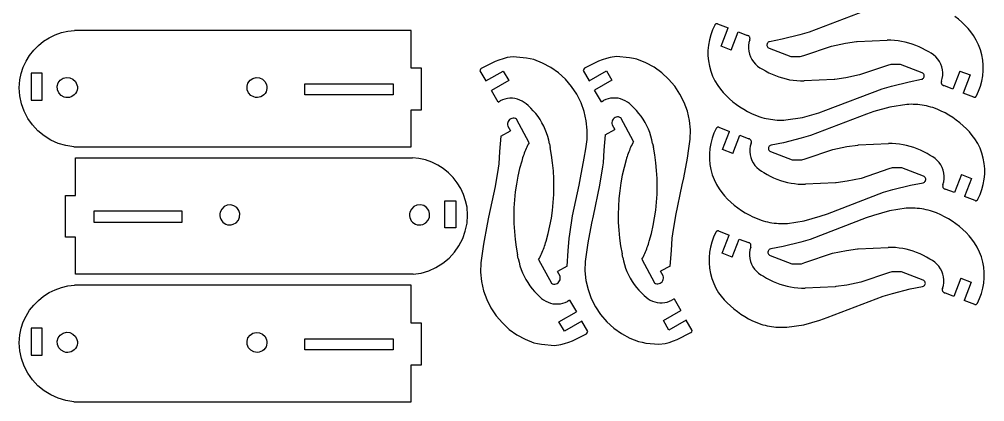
# Model space of a CAD drawing. Extents: x -3998 to 3998, y -3549 to 3549.
# Drawn here: x 1008 to 2332, y -1150 to -626 of the extents above; entities that cross this region are included whole.
import ezdxf

# ---------------------------------------------------------------- set-up
doc = ezdxf.new("R2010")
doc.units = 0
doc.header["$MEASUREMENT"] = 0
doc.layers.get('0').update_dxf_attribs({"linetype": 'CONTINUOUS'})

msp = doc.modelspace()

# ---------------------------------------------------------------- linework, layer by layer
for p, q in [((2168.3, -614), (2091.1, -643.3)), ((2296.1, -625.7), (2291.3, -622)), ((1961.9, -633.6), (1958.8, -640.1)), ((1962.1, -633.3), (1961.9, -633.6)), ((1962.3, -632.9), (1962.1, -633.3)), ((1962.5, -632.7), (1962.3, -632.9)), ((1962.8, -632.4), (1962.5, -632.7)), ((1963.1, -632.2), (1962.8, -632.4)), ((1963.4, -632), (1963.1, -632.2)), ((1963.7, -631.9), (1963.4, -632)), ((1964.1, -631.8), (1963.7, -631.9)), ((1964.4, -631.7), (1964.1, -631.8)), ((1964.8, -631.7), (1964.4, -631.7)), ((1965.1, -631.7), (1964.8, -631.7)), ((1965.5, -631.8), (1965.1, -631.7)), ((1965.5, -631.8), (1980.1, -637.4)), ((2300.7, -629.7), (2296.1, -625.7)), ((2305.1, -633.9), (2300.7, -629.7)), ((2309.3, -638.4), (2305.1, -633.9)), ((1048.6, -650.9), (1056.8, -646.9)), ((1056.8, -646.9), (1065.4, -643.9)), ((1065.4, -643.9), (1074.3, -641.8)), ((1074.3, -641.8), (1083.3, -640.8)), ((1545.4, -640.8), (1083.3, -640.8)), ((1545.4, -692.8), (1545.4, -640.8)), ((1956.3, -646.9), (1954.4, -653.9)), ((1958.8, -640.1), (1956.3, -646.9)), ((1970.5, -662.3), (1980.1, -637.4)), ((1984.5, -667.8), (1994.1, -642.8)), ((1994.1, -642.8), (2006.8, -647.7)), ((2007.4, -647.9), (2006.8, -647.7)), ((2008, -648.2), (2007.4, -647.9)), ((2008.5, -648.5), (2008, -648.2)), ((2009, -649), (2008.5, -648.5)), ((2078.3, -647), (2054.2, -653.1)), ((2091.1, -643.3), (2078.3, -647)), ((2313.2, -643), (2309.3, -638.4)), ((2316.9, -647.9), (2313.2, -643)), ((2320.6, -654.1), (2316.9, -647.9)), ((1027.4, -668), (1033.8, -661.5)), ((1033.8, -661.5), (1040.9, -655.8)), ((1040.9, -655.8), (1048.6, -650.9)), ((1953.1, -661.1), (1952.5, -668.3)), ((1954.4, -653.9), (1953.1, -661.1)), ((2008.2, -661.6), (2008.1, -665.6)), ((2008.7, -657.7), (2008.2, -661.6)), ((2009.7, -653.8), (2008.7, -657.7)), ((2009.4, -649.5), (2009, -649)), ((2009.7, -650), (2009.4, -649.5)), ((2010, -650.7), (2009.7, -650)), ((2009.7, -653.8), (2010, -653.2)), ((2010.1, -651.3), (2010, -650.7)), ((2010, -653.2), (2010.1, -652.6)), ((2010.2, -651.9), (2010.1, -651.3)), ((2010.1, -652.6), (2010.2, -651.9)), ((2033.6, -659.6), (2033.4, -660.6)), ((2033.4, -660.6), (2033.4, -661.6)), ((2033.4, -661.6), (2033.7, -662.6)), ((2033.9, -658.7), (2033.6, -659.6)), ((2034.5, -657.9), (2033.9, -658.7)), ((2035.2, -657.2), (2034.5, -657.9)), ((2036.1, -656.8), (2035.2, -657.2)), ((2037.1, -656.5), (2036.1, -656.8)), ((2054.2, -653.1), (2037.1, -656.5)), ((2122.1, -662.4), (2141.1, -658.3)), ((2141.1, -658.3), (2156.1, -656.2)), ((2156.1, -656.2), (2157.2, -656.1)), ((2157.2, -656.1), (2198.2, -654.2)), ((2203.2, -654.3), (2198.2, -654.2)), ((2208.2, -654.6), (2203.2, -654.3)), ((2213.2, -655.1), (2208.2, -654.6)), ((2218.2, -655.9), (2213.2, -655.1)), ((2223.1, -656.9), (2218.2, -655.9)), ((2227.9, -658.2), (2223.1, -656.9)), ((2232.7, -659.7), (2227.9, -658.2)), ((2237.5, -661.4), (2232.7, -659.7)), ((2242.1, -663.3), (2237.5, -661.4)), ((2323.8, -660.7), (2320.6, -654.1)), ((2326.3, -667.5), (2323.8, -660.7)), ((1017, -683), (1021.8, -675.2)), ((1021.8, -675.2), (1027.4, -668)), ((1952.5, -668.3), (1952.5, -675.6)), ((1984.5, -667.8), (1970.5, -662.3)), ((2008.1, -665.6), (2008.6, -669.6)), ((2008.6, -669.6), (2009.5, -673.5)), ((2009.5, -673.5), (2010.9, -677.2)), ((2033.7, -662.6), (2034.2, -663.5)), ((2034.2, -663.5), (2034.8, -664.2)), ((2034.8, -664.2), (2035.6, -664.8)), ((2035.6, -664.8), (2036.5, -665.2)), ((2036.5, -665.2), (2066.2, -676.7)), ((2079.2, -676.7), (2084.1, -675.3)), ((2084.1, -675.3), (2122.1, -662.4)), ((2246.6, -665.5), (2242.1, -663.3)), ((2251, -667.8), (2246.6, -665.5)), ((2255.3, -670.4), (2251, -667.8)), ((2258.9, -672.3), (2255.3, -670.4)), ((2262.1, -674.6), (2258.9, -672.3)), ((2265.1, -677.3), (2262.1, -674.6)), ((2328.2, -674.4), (2326.3, -667.5)), ((2329.5, -681.6), (2328.2, -674.4)), ((1013.2, -691.3), (1017, -683)), ((1660.5, -683.7), (1641.4, -693.3)), ((1665.5, -681.7), (1660.5, -683.7)), ((1671.4, -679.7), (1665.5, -681.7)), ((1676.8, -678.3), (1671.4, -679.7)), ((1685.4, -677.3), (1676.8, -678.3)), ((1703.4, -678.8), (1685.4, -677.3)), ((1708.5, -679.9), (1703.4, -678.8)), ((1713.5, -680.9), (1708.5, -679.9)), ((1725.5, -685.7), (1713.5, -680.9)), ((1736.8, -691.8), (1725.5, -685.7)), ((1802.1, -683.3), (1783, -692.9)), ((1807.1, -681.3), (1802.1, -683.3)), ((1813.1, -679.3), (1807.1, -681.3)), ((1818.4, -677.9), (1813.1, -679.3)), ((1827, -676.9), (1818.4, -677.9)), ((1845, -678.4), (1827, -676.9)), ((1850.1, -679.5), (1845, -678.4)), ((1855.1, -680.5), (1850.1, -679.5)), ((1867.1, -685.3), (1855.1, -680.5)), ((1878.5, -691.4), (1867.1, -685.3)), ((1952.5, -675.6), (1953.1, -682.8)), ((1953.1, -682.8), (1954.4, -689.9)), ((2010.9, -677.2), (2012.7, -680.8)), ((2012.7, -680.8), (2014.9, -684.1)), ((2014.9, -684.1), (2017.6, -687.1)), ((2017.6, -687.1), (2020.5, -689.8)), ((2066.2, -676.7), (2079.2, -676.7)), ((2203.5, -687.7), (2198.6, -689.1)), ((2216.5, -687.7), (2203.5, -687.7)), ((2246.2, -699.2), (2216.5, -687.7)), ((2267.7, -680.3), (2265.1, -677.3)), ((2270, -683.6), (2267.7, -680.3)), ((2271.8, -687.1), (2270, -683.6)), ((2273.2, -690.9), (2271.8, -687.1)), ((2330.2, -688.8), (2329.5, -681.6)), ((1008.4, -708.8), (1010.3, -699.9)), ((1010.3, -699.9), (1013.2, -691.3)), ((1038.9, -699.8), (1023.9, -699.8)), ((1023.9, -699.8), (1023.9, -736.8)), ((1038.9, -736.8), (1038.9, -699.8)), ((1559.4, -692.8), (1545.4, -692.8)), ((1559.4, -749.8), (1559.4, -692.8)), ((1640.4, -694.3), (1639.7, -696.2)), ((1639.7, -696.2), (1647.9, -710.3)), ((1641.4, -693.3), (1640.4, -694.3)), ((1647.9, -710.3), (1671.7, -696.6)), ((1671.7, -696.6), (1679.2, -709.6)), ((1747.4, -699.3), (1736.8, -691.8)), ((1756.9, -708), (1747.4, -699.3)), ((1782, -693.9), (1781.4, -695.8)), ((1781.4, -695.8), (1789.5, -709.9)), ((1783, -692.9), (1782, -693.9)), ((1789.5, -709.9), (1813.3, -696.2)), ((1813.3, -696.2), (1820.8, -709.2)), ((1889, -698.9), (1878.5, -691.4)), ((1898.5, -707.6), (1889, -698.9)), ((1954.4, -689.9), (1956.4, -696.9)), ((1956.4, -696.9), (1958.9, -703.7)), ((2020.5, -689.8), (2023.8, -692.1)), ((2023.8, -692.1), (2027.3, -694)), ((2027.3, -694), (2031.6, -696.5)), ((2031.6, -696.5), (2036.1, -698.9)), ((2036.1, -698.9), (2040.6, -701.1)), ((2040.6, -701.1), (2045.2, -703)), ((2198.6, -689.1), (2160.6, -702)), ((2247.1, -699.6), (2246.2, -699.2)), ((2247.9, -700.2), (2247.1, -699.6)), ((2248.5, -700.9), (2247.9, -700.2)), ((2249, -701.8), (2248.5, -700.9)), ((2249.2, -702.8), (2249, -701.8)), ((2274.1, -694.8), (2273.2, -690.9)), ((2274.5, -698.7), (2274.1, -694.8)), ((2274.5, -702.7), (2274.5, -698.7)), ((2298.2, -696.6), (2288.6, -721.5)), ((2298.2, -696.6), (2312.2, -702)), ((2329.6, -703.3), (2330.2, -696.1)), ((2330.2, -696.1), (2330.2, -688.8)), ((1007.7, -719.8), (1008.4, -708.8)), ((1059.7, -717.6), (1061, -713)), ((1061, -713), (1063.8, -709.2)), ((1063.8, -709.2), (1067.8, -706.6)), ((1067.8, -706.6), (1072.4, -705.4)), ((1072.4, -705.4), (1077.1, -705.8)), ((1077.1, -705.8), (1081.3, -707.9)), ((1081.3, -707.9), (1084.7, -711.2)), ((1084.7, -711.2), (1086.7, -715.5)), ((1320.1, -717.6), (1321.4, -713.1)), ((1321.4, -713.1), (1324.2, -709.3)), ((1324.2, -709.3), (1328.1, -706.7)), ((1328.1, -706.7), (1332.6, -705.5)), ((1332.6, -705.5), (1337.3, -706)), ((1337.3, -706), (1341.5, -708)), ((1341.5, -708), (1344.9, -711.3)), ((1344.9, -711.3), (1346.9, -715.5)), ((1399.4, -714.3), (1520.4, -714.3)), ((1399.4, -729.3), (1399.4, -714.3)), ((1520.4, -714.3), (1520.4, -729.3)), ((1679.2, -709.6), (1655.4, -723.3)), ((1765.3, -717.8), (1756.9, -708)), ((1820.8, -709.2), (1797, -722.9)), ((1906.9, -717.4), (1898.5, -707.6)), ((1958.9, -703.7), (1962, -710.3)), ((1962, -710.3), (1965.8, -716.5)), ((2045.2, -703), (2049.9, -704.7)), ((2049.9, -704.7), (2054.7, -706.2)), ((2054.7, -706.2), (2059.6, -707.5)), ((2059.6, -707.5), (2064.5, -708.5)), ((2064.5, -708.5), (2069.5, -709.3)), ((2069.5, -709.3), (2074.4, -709.8)), ((2074.4, -709.8), (2079.5, -710.1)), ((2079.5, -710.1), (2084.5, -710.2)), ((2125.5, -708.3), (2084.5, -710.2)), ((2126.6, -708.2), (2125.5, -708.3)), ((2141.6, -706.1), (2126.6, -708.2)), ((2160.6, -702), (2141.6, -706.1)), ((2204.4, -717.4), (2228.4, -711.3)), ((2228.4, -711.3), (2245.6, -707.9)), ((2245.6, -707.9), (2246.6, -707.6)), ((2246.6, -707.6), (2247.4, -707.1)), ((2247.4, -707.1), (2248.2, -706.5)), ((2248.2, -706.5), (2248.7, -705.7)), ((2248.7, -705.7), (2249.1, -704.7)), ((2249.1, -704.7), (2249.3, -703.8)), ((2249.3, -703.8), (2249.2, -702.8)), ((2272.6, -711.8), (2272.5, -712.4)), ((2272.5, -712.4), (2272.6, -713.1)), ((2272.7, -711.2), (2272.6, -711.8)), ((2272.6, -713.1), (2272.7, -713.7)), ((2273, -710.6), (2272.7, -711.2)), ((2272.7, -713.7), (2272.9, -714.3)), ((2272.9, -714.3), (2273.3, -714.9)), ((2273, -710.6), (2274, -706.7)), ((2273.3, -714.9), (2273.7, -715.4)), ((2274, -706.7), (2274.5, -702.7)), ((2312.2, -702), (2302.5, -726.9)), ((2326.4, -717.4), (2328.3, -710.4)), ((2328.3, -710.4), (2329.6, -703.3)), ((1008.4, -730.8), (1007.7, -719.8)), ((1059.9, -722.3), (1059.7, -717.6)), ((1061.8, -726.6), (1059.9, -722.3)), ((1065, -730.1), (1061.8, -726.6)), ((1084.8, -727.4), (1083.1, -729.3)), ((1086, -725.2), (1084.8, -727.4)), ((1086.9, -722.9), (1086, -725.2)), ((1086.7, -715.5), (1087.3, -717.9)), ((1087.3, -720.4), (1086.9, -722.9)), ((1087.3, -717.9), (1087.3, -720.4)), ((1320.3, -722.3), (1320.1, -717.6)), ((1322.1, -726.6), (1320.3, -722.3)), ((1325.3, -730), (1322.1, -726.6)), ((1344.9, -727.3), (1343.3, -729.2)), ((1346.2, -725.2), (1344.9, -727.3)), ((1347, -722.9), (1346.2, -725.2)), ((1346.9, -715.5), (1347.4, -717.9)), ((1347.4, -720.4), (1347, -722.9)), ((1347.4, -717.9), (1347.4, -720.4)), ((1664.6, -739.3), (1655.4, -723.3)), ((1772.5, -728.6), (1765.3, -717.8)), ((1806.2, -738.9), (1797, -722.9)), ((1914.1, -728.2), (1906.9, -717.4)), ((1919.9, -739.7), (1914.1, -728.2)), ((1965.8, -716.5), (1969.5, -721.4)), ((1969.5, -721.4), (1973.4, -726)), ((1973.4, -726), (1977.6, -730.4)), ((2114.4, -750.4), (2191.6, -721.1)), ((2191.6, -721.1), (2204.4, -717.4)), ((2273.7, -715.4), (2274.2, -715.8)), ((2274.2, -715.8), (2274.7, -716.2)), ((2274.7, -716.2), (2275.3, -716.5)), ((2275.3, -716.5), (2275.9, -716.7)), ((2288.6, -721.5), (2275.9, -716.7)), ((2317.2, -732.6), (2302.5, -726.9)), ((2320.7, -730.8), (2323.8, -724.2)), ((2323.8, -724.2), (2326.4, -717.4)), ((1010.7, -741.5), (1008.4, -730.8)), ((1014.3, -751.9), (1010.7, -741.5)), ((1023.9, -736.8), (1038.9, -736.8)), ((1069.2, -732.3), (1065, -730.1)), ((1071.6, -733), (1069.2, -732.3)), ((1074.1, -733.1), (1071.6, -733)), ((1076.6, -732.8), (1074.1, -733.1)), ((1079, -732), (1076.6, -732.8)), ((1081.2, -730.9), (1079, -732)), ((1083.1, -729.3), (1081.2, -730.9)), ((1329.4, -732.2), (1325.3, -730)), ((1331.8, -732.8), (1329.4, -732.2)), ((1334.3, -733), (1331.8, -732.8)), ((1336.8, -732.7), (1334.3, -733)), ((1339.2, -731.9), (1336.8, -732.7)), ((1341.4, -730.8), (1339.2, -731.9)), ((1343.3, -729.2), (1341.4, -730.8)), ((1520.4, -729.3), (1399.4, -729.3)), ((1664.6, -739.3), (1667.5, -737.5)), ((1670.6, -736.1), (1667.5, -737.5)), ((1673.9, -735.1), (1670.6, -736.1)), ((1677.3, -734.4), (1673.9, -735.1)), ((1680.7, -734.1), (1677.3, -734.4)), ((1684.2, -734.1), (1680.7, -734.1)), ((1687.6, -734.5), (1684.2, -734.1)), ((1691, -735.3), (1687.6, -734.5)), ((1694.2, -736.4), (1691, -735.3)), ((1697.4, -737.8), (1694.2, -736.4)), ((1700.3, -739.6), (1697.4, -737.8)), ((1703.1, -741.7), (1700.3, -739.6)), ((1778.3, -740.1), (1772.5, -728.6)), ((1782.7, -752.2), (1778.3, -740.1)), ((1806.2, -738.9), (1809.1, -737.1)), ((1812.2, -735.7), (1809.1, -737.1)), ((1815.5, -734.7), (1812.2, -735.7)), ((1818.9, -734), (1815.5, -734.7)), ((1822.3, -733.7), (1818.9, -734)), ((1825.8, -733.7), (1822.3, -733.7)), ((1829.2, -734.1), (1825.8, -733.7)), ((1832.6, -734.9), (1829.2, -734.1)), ((1835.8, -736), (1832.6, -734.9)), ((1839, -737.4), (1835.8, -736)), ((1841.9, -739.2), (1839, -737.4)), ((1844.7, -741.3), (1841.9, -739.2)), ((1847.2, -743.7), (1844.7, -741.3)), ((1924.3, -751.8), (1919.9, -739.7)), ((1977.6, -730.4), (1982, -734.7)), ((1982, -734.7), (1986.6, -738.7)), ((1986.6, -738.7), (1991.4, -742.4)), ((2317.2, -732.6), (2317.5, -732.7)), ((2317.5, -732.7), (2317.9, -732.7)), ((2317.9, -732.7), (2318.2, -732.7)), ((2318.2, -732.7), (2318.6, -732.6)), ((2318.6, -732.6), (2319, -732.5)), ((2319, -732.5), (2319.3, -732.4)), ((2319.3, -732.4), (2319.6, -732.2)), ((2319.6, -732.2), (2319.9, -732)), ((2319.9, -732), (2320.2, -731.7)), ((2320.2, -731.7), (2320.4, -731.4)), ((2320.4, -731.4), (2320.6, -731.1)), ((2320.6, -731.1), (2320.7, -730.8)), ((1019.4, -761.6), (1014.3, -751.9)), ((1545.4, -800.6), (1545.4, -749.8)), ((1545.4, -749.8), (1559.4, -749.8)), ((1705.6, -744.1), (1703.1, -741.7)), ((1709.3, -747.5), (1705.6, -744.1)), ((1712.8, -751.2), (1709.3, -747.5)), ((1716.2, -755.1), (1712.8, -751.2)), ((1785.5, -764.8), (1782.7, -752.2)), ((1850.9, -747.1), (1847.2, -743.7)), ((1854.4, -750.8), (1850.9, -747.1)), ((1857.8, -754.7), (1854.4, -750.8)), ((1860.9, -758.7), (1857.8, -754.7)), ((1927.1, -764.4), (1924.3, -751.8)), ((1991.4, -742.4), (1996.4, -745.9)), ((1996.4, -745.9), (2001.5, -749.2)), ((2001.5, -749.2), (2006.8, -752.2)), ((2006.8, -752.2), (2012.3, -754.9)), ((2012.3, -754.9), (2017.9, -757.3)), ((2082.4, -760.3), (2104.6, -753.9)), ((2104.6, -753.9), (2114.4, -750.4)), ((2180, -752.4), (2170.2, -755.9)), ((2202.2, -746), (2180, -752.4)), ((2225.1, -742.6), (2202.2, -746)), ((2228.1, -742.4), (2225.1, -742.6)), ((2231.1, -742.3), (2228.1, -742.4)), ((2234.2, -742.4), (2231.1, -742.3)), ((2237.2, -742.5), (2234.2, -742.4)), ((2240.2, -742.7), (2237.2, -742.5)), ((2243.3, -743), (2240.2, -742.7)), ((2246.3, -743.4), (2243.3, -743)), ((2249.2, -743.9), (2246.3, -743.4)), ((2252.2, -744.5), (2249.2, -743.9)), ((2255.2, -745.2), (2252.2, -744.5)), ((2258.1, -746), (2255.2, -745.2)), ((2261, -746.9), (2258.1, -746)), ((2266.7, -749), (2261, -746.9)), ((2272.3, -751.5), (2266.7, -749)), ((2277.8, -754.2), (2272.3, -751.5)), ((2283.1, -757.1), (2277.8, -754.2)), ((1025.7, -770.6), (1019.4, -761.6)), ((1677.7, -767.2), (1677.4, -768.8)), ((1678.3, -765.7), (1677.7, -767.2)), ((1679.2, -764.3), (1678.3, -765.7)), ((1680.4, -763.1), (1679.2, -764.3)), ((1681.8, -762.2), (1680.4, -763.1)), ((1683.3, -761.6), (1681.8, -762.2)), ((1685, -761.3), (1683.3, -761.6)), ((1686.6, -761.4), (1685, -761.3)), ((1688.2, -761.8), (1686.6, -761.4)), ((1689.7, -762.5), (1688.2, -761.8)), ((1707.1, -795), (1689.7, -762.5)), ((1719.3, -759.1), (1716.2, -755.1)), ((1722.1, -763.3), (1719.3, -759.1)), ((1724.7, -767.7), (1722.1, -763.3)), ((1727.1, -772.2), (1724.7, -767.7)), ((1786.8, -777.7), (1785.5, -764.8)), ((1820.9, -765.5), (1820.7, -767.2)), ((1820.7, -767.2), (1820.7, -768.8)), ((1821.6, -764), (1820.9, -765.5)), ((1822.5, -762.6), (1821.6, -764)), ((1823.7, -761.4), (1822.5, -762.6)), ((1825, -760.5), (1823.7, -761.4)), ((1826.6, -759.9), (1825, -760.5)), ((1828.2, -759.7), (1826.6, -759.9)), ((1829.9, -759.7), (1828.2, -759.7)), ((1831.5, -760.2), (1829.9, -759.7)), ((1833, -760.9), (1831.5, -760.2)), ((1850.4, -793.3), (1833, -760.9)), ((1863.7, -762.9), (1860.9, -758.7)), ((1866.4, -767.3), (1863.7, -762.9)), ((1868.7, -771.8), (1866.4, -767.3)), ((1928.5, -777.3), (1927.1, -764.4)), ((2017.9, -757.3), (2023.6, -759.4)), ((2023.6, -759.4), (2026.5, -760.3)), ((2026.5, -760.3), (2029.4, -761.1)), ((2029.4, -761.1), (2032.4, -761.8)), ((2032.4, -761.8), (2035.4, -762.4)), ((2035.4, -762.4), (2038.3, -762.9)), ((2038.3, -762.9), (2041.3, -763.3)), ((2041.3, -763.3), (2044.4, -763.6)), ((2044.4, -763.6), (2047.4, -763.9)), ((2047.4, -763.9), (2050.4, -764)), ((2050.4, -764), (2053.5, -764)), ((2053.5, -764), (2056.5, -763.9)), ((2056.5, -763.9), (2059.5, -763.7)), ((2059.5, -763.7), (2082.4, -760.3)), ((2170.2, -755.9), (2093, -785.3)), ((2288.2, -760.4), (2283.1, -757.1)), ((2293.2, -763.9), (2288.2, -760.4)), ((2298, -767.7), (2293.2, -763.9)), ((2302.6, -771.7), (2298, -767.7)), ((1033.1, -778.7), (1025.7, -770.6)), ((1041.6, -785.7), (1033.1, -778.7)), ((1668.2, -785.8), (1681.4, -778.7)), ((1677.4, -768.8), (1677.4, -770.5)), ((1677.4, -770.5), (1677.8, -772.1)), ((1677.8, -772.1), (1681.4, -778.7)), ((1729.2, -776.9), (1727.1, -772.2)), ((1731.1, -781.6), (1729.2, -776.9)), ((1786.6, -790.6), (1786.8, -777.7)), ((1811.4, -784.2), (1824.7, -777.1)), ((1820.7, -768.8), (1821.1, -770.5)), ((1821.1, -770.5), (1824.7, -777.1)), ((1870.8, -776.5), (1868.7, -771.8)), ((1872.7, -781.2), (1870.8, -776.5)), ((1874.3, -786.1), (1872.7, -781.2)), ((1928.2, -790.2), (1928.5, -777.3)), ((1963.9, -775.5), (1960.7, -782.1)), ((1964, -775.2), (1963.9, -775.5)), ((1964.2, -774.9), (1964, -775.2)), ((1964.4, -774.6), (1964.2, -774.9)), ((1964.7, -774.4), (1964.4, -774.6)), ((1965, -774.1), (1964.7, -774.4)), ((1965.3, -774), (1965, -774.1)), ((1965.6, -773.8), (1965.3, -774)), ((1966, -773.7), (1965.6, -773.8)), ((1966.4, -773.6), (1966, -773.7)), ((1966.7, -773.6), (1966.4, -773.6)), ((1967.1, -773.7), (1966.7, -773.6)), ((1967.4, -773.7), (1967.1, -773.7)), ((1967.4, -773.7), (1982.1, -779.4)), ((1972.4, -804.3), (1982.1, -779.4)), ((2307, -775.9), (2302.6, -771.7)), ((2311.2, -780.3), (2307, -775.9)), ((2315.1, -785), (2311.2, -780.3)), ((1051, -791.5), (1041.6, -785.7)), ((1061, -795.9), (1051, -791.5)), ((1668.2, -785.8), (1666.4, -807)), ((1732.7, -786.5), (1731.1, -781.6)), ((1734, -791.4), (1732.7, -786.5)), ((1735, -796.4), (1734, -791.4)), ((1784.8, -803.4), (1786.6, -790.6)), ((1811.4, -784.2), (1809.7, -805.4)), ((1850.4, -793.3), (1849.3, -795.3)), ((1875.6, -791), (1874.3, -786.1)), ((1876.6, -796), (1875.6, -791)), ((1926.4, -803), (1928.2, -790.2)), ((1958.2, -788.9), (1956.3, -795.9)), ((1960.7, -782.1), (1958.2, -788.9)), ((1986.4, -809.7), (1996, -784.8)), ((1996, -784.8), (2008.7, -789.7)), ((2009.3, -789.9), (2008.7, -789.7)), ((2009.9, -790.1), (2009.3, -789.9)), ((2010.4, -790.5), (2009.9, -790.1)), ((2010.9, -790.9), (2010.4, -790.5)), ((2011.3, -791.4), (2010.9, -790.9)), ((2011.7, -792), (2011.3, -791.4)), ((2011.9, -792.6), (2011.7, -792)), ((2012, -793.2), (2011.9, -792.6)), ((2011.9, -795.2), (2012, -794.5)), ((2012.1, -793.9), (2012, -793.2)), ((2012, -794.5), (2012.1, -793.9)), ((2080.2, -788.9), (2056.2, -795)), ((2093, -785.3), (2080.2, -788.9)), ((2318.8, -789.8), (2315.1, -785)), ((2322.6, -796.1), (2318.8, -789.8)), ((1071.5, -799), (1061, -795.9)), ((1082.4, -800.6), (1071.5, -799)), ((1082.4, -800.6), (1545.4, -800.6)), ((1666.4, -807), (1665.4, -824)), ((1701.3, -807.2), (1700.5, -809.3)), ((1702.2, -805.1), (1701.3, -807.2)), ((1703.1, -803.1), (1702.2, -805.1)), ((1704, -801), (1703.1, -803.1)), ((1705, -799), (1704, -801)), ((1706, -797), (1705, -799)), ((1707.1, -795), (1706, -797)), ((1735, -796.4), (1736, -801.4)), ((1737.9, -812.1), (1736, -801.4)), ((1782.8, -816.4), (1784.8, -803.4)), ((1809.7, -805.4), (1808.7, -822.4)), ((1843.8, -807.7), (1843, -809.8)), ((1844.6, -805.6), (1843.8, -807.7)), ((1845.5, -803.5), (1844.6, -805.6)), ((1846.4, -801.4), (1845.5, -803.5)), ((1847.3, -799.4), (1846.4, -801.4)), ((1848.3, -797.3), (1847.3, -799.4)), ((1849.3, -795.3), (1848.3, -797.3)), ((1876.6, -796), (1877.6, -801)), ((1879.5, -811.6), (1877.6, -801)), ((1924.4, -816), (1926.4, -803)), ((1955, -803), (1954.4, -810.3)), ((1956.3, -795.9), (1955, -803)), ((1986.4, -809.7), (1972.4, -804.3)), ((2010.6, -799.6), (2010.1, -803.6)), ((2010.1, -803.6), (2010.1, -807.6)), ((2010.1, -807.6), (2010.5, -811.6)), ((2011.6, -795.8), (2010.6, -799.6)), ((2011.6, -795.8), (2011.9, -795.2)), ((2035.5, -801.6), (2035.3, -802.6)), ((2035.3, -802.6), (2035.4, -803.6)), ((2035.4, -803.6), (2035.6, -804.5)), ((2035.9, -800.7), (2035.5, -801.6)), ((2035.6, -804.5), (2036.1, -805.4)), ((2036.4, -799.9), (2035.9, -800.7)), ((2036.1, -805.4), (2036.7, -806.2)), ((2037.2, -799.2), (2036.4, -799.9)), ((2036.7, -806.2), (2037.5, -806.8)), ((2038, -798.7), (2037.2, -799.2)), ((2037.5, -806.8), (2038.4, -807.2)), ((2039, -798.4), (2038, -798.7)), ((2038.4, -807.2), (2068.1, -818.6)), ((2056.2, -795), (2039, -798.4)), ((2086, -817.2), (2124, -804.3)), ((2124, -804.3), (2143, -800.3)), ((2143, -800.3), (2158, -798.2)), ((2158, -798.2), (2159.1, -798.1)), ((2159.1, -798.1), (2200.1, -796.2)), ((2205.1, -796.2), (2200.1, -796.2)), ((2210.2, -796.5), (2205.1, -796.2)), ((2215.1, -797.1), (2210.2, -796.5)), ((2220.1, -797.8), (2215.1, -797.1)), ((2225, -798.9), (2220.1, -797.8)), ((2229.9, -800.1), (2225, -798.9)), ((2234.7, -801.6), (2229.9, -800.1)), ((2239.4, -803.3), (2234.7, -801.6)), ((2244, -805.3), (2239.4, -803.3)), ((2248.5, -807.4), (2244, -805.3)), ((2253, -809.8), (2248.5, -807.4)), ((2325.7, -802.6), (2322.6, -796.1)), ((2328.2, -809.4), (2325.7, -802.6)), ((1084.9, -815.6), (1547, -815.6)), ((1084.9, -867.6), (1084.9, -815.6)), ((1556, -816.6), (1547, -815.6)), ((1564.9, -818.7), (1556, -816.6)), ((1573.5, -821.7), (1564.9, -818.7)), ((1696.9, -820.1), (1694.1, -830.5)), ((1697.5, -817.9), (1696.9, -820.1)), ((1698.2, -815.7), (1697.5, -817.9)), ((1698.9, -813.6), (1698.2, -815.7)), ((1699.7, -811.5), (1698.9, -813.6)), ((1700.5, -809.3), (1699.7, -811.5)), ((1739.4, -822.8), (1737.9, -812.1)), ((1777.7, -843.4), (1782.8, -816.4)), ((1840.2, -818.4), (1837.4, -828.9)), ((1840.8, -816.2), (1840.2, -818.4)), ((1841.5, -814.1), (1840.8, -816.2)), ((1842.2, -811.9), (1841.5, -814.1)), ((1843, -809.8), (1842.2, -811.9)), ((1881, -822.4), (1879.5, -811.6)), ((1919.3, -843), (1924.4, -816)), ((1954.4, -810.3), (1954.4, -817.5)), ((1954.4, -817.5), (1955.1, -824.7)), ((2010.5, -811.6), (2011.4, -815.4)), ((2011.4, -815.4), (2012.8, -819.2)), ((2012.8, -819.2), (2014.6, -822.7)), ((2068.1, -818.6), (2081.1, -818.6)), ((2081.1, -818.6), (2086, -817.2)), ((2257.3, -812.4), (2253, -809.8)), ((2260.8, -814.2), (2257.3, -812.4)), ((2264.1, -816.5), (2260.8, -814.2)), ((2267, -819.2), (2264.1, -816.5)), ((2269.7, -822.2), (2267, -819.2)), ((2330.2, -816.4), (2328.2, -809.4)), ((2331.5, -823.5), (2330.2, -816.4)), ((1581.7, -825.7), (1573.5, -821.7)), ((1589.4, -830.6), (1581.7, -825.7)), ((1596.5, -836.3), (1589.4, -830.6)), ((1664.5, -830), (1660.5, -855)), ((1665.4, -824), (1664.5, -830)), ((1694.1, -830.5), (1691.7, -841.1)), ((1740.4, -833.6), (1739.4, -822.8)), ((1741, -844.5), (1740.4, -833.6)), ((1807.8, -828.3), (1803.8, -853.4)), ((1808.7, -822.4), (1807.8, -828.3)), ((1837.4, -828.9), (1834.9, -839.5)), ((1882, -833.2), (1881, -822.4)), ((1882.6, -844.1), (1882, -833.2)), ((1955.1, -824.7), (1956.4, -831.9)), ((1956.4, -831.9), (1958.3, -838.9)), ((2014.6, -822.7), (2016.9, -826.1)), ((2016.9, -826.1), (2019.5, -829.1)), ((2019.5, -829.1), (2022.5, -831.7)), ((2022.5, -831.7), (2025.7, -834)), ((2025.7, -834), (2029.3, -835.9)), ((2200.5, -831), (2162.5, -844)), ((2205.4, -829.7), (2200.5, -831)), ((2218.4, -829.7), (2205.4, -829.7)), ((2248.1, -841.1), (2218.4, -829.7)), ((2271.9, -825.5), (2269.7, -822.2)), ((2273.7, -829.1), (2271.9, -825.5)), ((2275.1, -832.8), (2273.7, -829.1)), ((2276, -836.7), (2275.1, -832.8)), ((2332.1, -830.8), (2331.5, -823.5)), ((2332.1, -838), (2332.1, -830.8)), ((1602.9, -842.8), (1596.5, -836.3)), ((1608.5, -850), (1602.9, -842.8)), ((1691.7, -841.1), (1689.7, -851.8)), ((1741.2, -855.3), (1741, -844.5)), ((1775.7, -853.4), (1777.7, -843.4)), ((1834.9, -839.5), (1833, -850.2)), ((1882.8, -854.9), (1882.6, -844.1)), ((1917.3, -853), (1919.3, -843)), ((1958.3, -838.9), (1960.8, -845.7)), ((1960.8, -845.7), (1964, -852.2)), ((2029.3, -835.9), (2033.6, -838.5)), ((2033.6, -838.5), (2038, -840.9)), ((2038, -840.9), (2042.5, -843)), ((2042.5, -843), (2047.1, -845)), ((2047.1, -845), (2051.9, -846.7)), ((2051.9, -846.7), (2056.7, -848.2)), ((2162.5, -844), (2143.5, -848)), ((2249, -841.5), (2248.1, -841.1)), ((2249.8, -842.1), (2249, -841.5)), ((2250.4, -842.9), (2249.8, -842.1)), ((2250.1, -848.4), (2250.7, -847.6)), ((2250.9, -843.7), (2250.4, -842.9)), ((2250.7, -847.6), (2251, -846.7)), ((2251.2, -844.7), (2250.9, -843.7)), ((2251, -846.7), (2251.2, -845.7)), ((2251.2, -845.7), (2251.2, -844.7)), ((2275.9, -848.6), (2276.4, -844.7)), ((2276.5, -840.7), (2276, -836.7)), ((2276.4, -844.7), (2276.5, -840.7)), ((2300.1, -838.6), (2290.5, -863.5)), ((2300.1, -838.6), (2314.1, -844)), ((2314.1, -844), (2304.5, -868.9)), ((2330.2, -852.4), (2331.5, -845.2)), ((2331.5, -845.2), (2332.1, -838)), ((1613.3, -857.8), (1608.5, -850)), ((1617.1, -866), (1613.3, -857.8)), ((1660.5, -855), (1651.5, -897)), ((1689.7, -851.8), (1688.1, -862.6)), ((1741, -866.2), (1741.2, -855.3)), ((1766.8, -895.4), (1775.7, -853.4)), ((1803.8, -853.4), (1794.8, -895.3)), ((1833, -850.2), (1831.4, -860.9)), ((1882.6, -865.8), (1882.8, -854.9)), ((1908.4, -895), (1917.3, -853)), ((1964, -852.2), (1967.7, -858.5)), ((1967.7, -858.5), (1971.4, -863.3)), ((2056.7, -848.2), (2061.5, -849.4)), ((2061.5, -849.4), (2066.4, -850.4)), ((2066.4, -850.4), (2071.4, -851.2)), ((2071.4, -851.2), (2076.4, -851.8)), ((2076.4, -851.8), (2081.4, -852.1)), ((2081.4, -852.1), (2086.4, -852.1)), ((2127.4, -850.2), (2086.4, -852.1)), ((2128.5, -850.1), (2127.4, -850.2)), ((2143.5, -848), (2128.5, -850.1)), ((2193.5, -863), (2206.3, -859.4)), ((2206.3, -859.4), (2230.4, -853.3)), ((2230.4, -853.3), (2247.5, -849.9)), ((2247.5, -849.9), (2248.5, -849.6)), ((2248.5, -849.6), (2249.4, -849.1)), ((2249.4, -849.1), (2250.1, -848.4)), ((2274.5, -853.7), (2274.4, -854.4)), ((2274.4, -854.4), (2274.5, -855)), ((2274.6, -853.1), (2274.5, -853.7)), ((2274.5, -855), (2274.6, -855.7)), ((2274.9, -852.5), (2274.6, -853.1)), ((2274.6, -855.7), (2274.9, -856.3)), ((2274.9, -852.5), (2275.9, -848.6)), ((2274.9, -856.3), (2275.2, -856.8)), ((2275.2, -856.8), (2275.6, -857.3)), ((2275.6, -857.3), (2276.1, -857.8)), ((2276.1, -857.8), (2276.6, -858.1)), ((2276.6, -858.1), (2277.2, -858.4)), ((2277.2, -858.4), (2277.8, -858.6)), ((2290.5, -863.5), (2277.8, -858.6)), ((2325.8, -866.2), (2328.3, -859.4)), ((2328.3, -859.4), (2330.2, -852.4)), ((1070.9, -924.6), (1070.9, -867.6)), ((1070.9, -867.6), (1084.9, -867.6)), ((1620, -874.7), (1617.1, -866)), ((1687, -873.4), (1686.3, -884.2)), ((1688.1, -862.6), (1687, -873.4)), ((1740.3, -877), (1741, -866.2)), ((1830.3, -871.7), (1829.6, -882.5)), ((1831.4, -860.9), (1830.3, -871.7)), ((1881.9, -876.6), (1882.6, -865.8)), ((1971.4, -863.3), (1975.3, -868)), ((1975.3, -868), (1979.5, -872.4)), ((1979.5, -872.4), (1983.9, -876.6)), ((2116.3, -892.4), (2193.5, -863)), ((2319.1, -874.5), (2304.5, -868.9)), ((2321.5, -874.1), (2321.8, -873.9)), ((2321.8, -873.9), (2322.1, -873.7)), ((2322.1, -873.7), (2322.3, -873.4)), ((2322.3, -873.4), (2322.5, -873.1)), ((2322.5, -873.1), (2322.7, -872.7)), ((2322.7, -872.7), (2325.8, -866.2)), ((1285.4, -886), (1283.4, -890.3)), ((1288.8, -882.7), (1285.4, -886)), ((1293, -880.7), (1288.8, -882.7)), ((1297.7, -880.3), (1293, -880.7)), ((1302.2, -881.5), (1297.7, -880.3)), ((1306.1, -884.1), (1302.2, -881.5)), ((1308.9, -887.9), (1306.1, -884.1)), ((1545.6, -886), (1543.6, -890.2)), ((1549, -882.6), (1545.6, -886)), ((1553.2, -880.6), (1549, -882.6)), ((1557.9, -880.2), (1553.2, -880.6)), ((1562.5, -881.3), (1557.9, -880.2)), ((1566.5, -884), (1562.5, -881.3)), ((1569.3, -887.8), (1566.5, -884)), ((1591.4, -874.6), (1606.4, -874.6)), ((1591.4, -911.6), (1591.4, -874.6)), ((1606.4, -874.6), (1606.4, -911.6)), ((1621.9, -883.6), (1620, -874.7)), ((1622.6, -894.6), (1621.9, -883.6)), ((1686.3, -884.2), (1686.1, -895.1)), ((1739.2, -887.8), (1740.3, -877)), ((1829.6, -882.5), (1829.4, -893.4)), ((1880.8, -887.4), (1881.9, -876.6)), ((1983.9, -876.6), (1988.5, -880.6)), ((1988.5, -880.6), (1993.3, -884.4)), ((1993.3, -884.4), (1998.3, -887.9)), ((2224.6, -885), (2201.6, -888.4)), ((2227.6, -884.8), (2224.6, -885)), ((2230.6, -884.7), (2227.6, -884.8)), ((2233.6, -884.8), (2230.6, -884.7)), ((2236.7, -884.9), (2233.6, -884.8)), ((2239.7, -885.1), (2236.7, -884.9)), ((2242.7, -885.4), (2239.7, -885.1)), ((2245.7, -885.8), (2242.7, -885.4)), ((2248.7, -886.3), (2245.7, -885.8)), ((2251.7, -886.9), (2248.7, -886.3)), ((2254.6, -887.6), (2251.7, -886.9)), ((2319.1, -874.5), (2319.5, -874.6)), ((2319.5, -874.6), (2319.8, -874.6)), ((2319.8, -874.6), (2320.2, -874.6)), ((2320.2, -874.6), (2320.5, -874.6)), ((2320.5, -874.6), (2320.9, -874.5)), ((2320.9, -874.5), (2321.2, -874.3)), ((2321.2, -874.3), (2321.5, -874.1)), ((1109.9, -889.1), (1109.9, -904.1)), ((1230.9, -889.1), (1109.9, -889.1)), ((1230.9, -904.1), (1230.9, -889.1)), ((1283.4, -890.3), (1282.9, -892.7)), ((1282.9, -892.7), (1282.9, -895.2)), ((1282.9, -895.2), (1283.3, -897.6)), ((1283.3, -897.6), (1284.1, -900)), ((1284.1, -900), (1285.4, -902.1)), ((1308.2, -901.4), (1310, -897)), ((1310.2, -892.3), (1308.9, -887.9)), ((1310, -897), (1310.2, -892.3)), ((1543.6, -890.2), (1543, -892.7)), ((1543, -892.7), (1543, -895.2)), ((1543, -895.2), (1543.4, -897.7)), ((1543.4, -897.7), (1544.3, -900)), ((1544.3, -900), (1545.5, -902.2)), ((1568.5, -901.4), (1570.4, -897.1)), ((1570.6, -892.3), (1569.3, -887.8)), ((1570.4, -897.1), (1570.6, -892.3)), ((1621.9, -905.5), (1622.6, -894.6)), ((1651.5, -897), (1649.5, -907)), ((1686.1, -895.1), (1686.3, -905.9)), ((1735.6, -909.2), (1737.6, -898.6)), ((1737.6, -898.6), (1739.2, -887.8)), ((1762.8, -920.4), (1766.8, -895.4)), ((1794.8, -895.3), (1792.8, -905.3)), ((1829.4, -893.4), (1829.5, -904.3)), ((1877.2, -908.8), (1879.2, -898.2)), ((1879.2, -898.2), (1880.8, -887.4)), ((1904.4, -920), (1908.4, -895)), ((1998.3, -887.9), (2003.4, -891.1)), ((2003.4, -891.1), (2008.8, -894.1)), ((2008.8, -894.1), (2014.2, -896.8)), ((2014.2, -896.8), (2019.8, -899.2)), ((2019.8, -899.2), (2025.5, -901.4)), ((2084.4, -902.3), (2106.5, -895.9)), ((2169.7, -898.3), (2092.5, -927.7)), ((2106.5, -895.9), (2116.3, -892.4)), ((2179.5, -894.8), (2169.7, -898.3)), ((2201.6, -888.4), (2179.5, -894.8)), ((2257.6, -888.4), (2254.6, -887.6)), ((2260.5, -889.3), (2257.6, -888.4)), ((2266.2, -891.4), (2260.5, -889.3)), ((2271.8, -893.9), (2266.2, -891.4)), ((2277.2, -896.6), (2271.8, -893.9)), ((2282.5, -899.5), (2277.2, -896.6)), ((2287.7, -902.8), (2282.5, -899.5)), ((1109.9, -904.1), (1230.9, -904.1)), ((1285.4, -902.1), (1287, -904)), ((1287, -904), (1288.9, -905.5)), ((1288.9, -905.5), (1291.1, -906.7)), ((1291.1, -906.7), (1293.5, -907.5)), ((1293.5, -907.5), (1296, -907.8)), ((1296, -907.8), (1298.5, -907.6)), ((1298.5, -907.6), (1300.9, -907)), ((1300.9, -907), (1305, -904.8)), ((1305, -904.8), (1308.2, -901.4)), ((1545.5, -902.2), (1547.2, -904.1)), ((1547.2, -904.1), (1549.1, -905.6)), ((1549.1, -905.6), (1551.3, -906.8)), ((1551.3, -906.8), (1553.7, -907.6)), ((1553.7, -907.6), (1556.2, -907.9)), ((1556.2, -907.9), (1558.7, -907.7)), ((1558.7, -907.7), (1561.2, -907.1)), ((1561.2, -907.1), (1565.3, -904.9)), ((1565.3, -904.9), (1568.5, -901.4)), ((1606.4, -911.6), (1591.4, -911.6)), ((1619.6, -916.3), (1621.9, -905.5)), ((1649.5, -907), (1644.5, -934)), ((1686.3, -905.9), (1686.9, -916.8)), ((1733.2, -919.8), (1735.6, -909.2)), ((1792.8, -905.3), (1787.8, -932.4)), ((1829.5, -904.3), (1830.2, -915.1)), ((1874.8, -919.4), (1877.2, -908.8)), ((2025.5, -901.4), (2028.4, -902.3)), ((2028.4, -902.3), (2031.4, -903.1)), ((2031.4, -903.1), (2034.3, -903.8)), ((2034.3, -903.8), (2037.3, -904.4)), ((2037.3, -904.4), (2040.3, -904.9)), ((2040.3, -904.9), (2043.3, -905.3)), ((2043.3, -905.3), (2046.3, -905.6)), ((2046.3, -905.6), (2049.3, -905.8)), ((2049.3, -905.8), (2052.4, -905.9)), ((2052.4, -905.9), (2055.4, -905.9)), ((2055.4, -905.9), (2058.4, -905.8)), ((2058.4, -905.8), (2061.4, -905.7)), ((2061.4, -905.7), (2084.4, -902.3)), ((2292.7, -906.3), (2287.7, -902.8)), ((2297.5, -910.1), (2292.7, -906.3)), ((2302.1, -914.1), (2297.5, -910.1)), ((1084.9, -924.6), (1070.9, -924.6)), ((1084.9, -975.4), (1084.9, -924.6)), ((1610.9, -936.4), (1616, -926.6)), ((1616, -926.6), (1619.6, -916.3)), ((1686.9, -916.8), (1687.9, -927.6)), ((1730.4, -930.3), (1733.2, -919.8)), ((1760.9, -943.3), (1761.9, -926.3)), ((1761.9, -926.3), (1762.8, -920.4)), ((1830.2, -915.1), (1831.2, -925.9)), ((1831.2, -925.9), (1832.7, -936.7)), ((1872, -929.9), (1874.8, -919.4)), ((1902.5, -942.9), (1903.5, -925.9)), ((1903.5, -925.9), (1904.4, -920)), ((1960.2, -924.5), (1957.7, -931.3)), ((1963.3, -917.9), (1960.2, -924.5)), ((1963.5, -917.6), (1963.3, -917.9)), ((1963.7, -917.3), (1963.5, -917.6)), ((1963.9, -917), (1963.7, -917.3)), ((1964.2, -916.8), (1963.9, -917)), ((1964.5, -916.5), (1964.2, -916.8)), ((1964.8, -916.4), (1964.5, -916.5)), ((1965.1, -916.2), (1964.8, -916.4)), ((1965.5, -916.1), (1965.1, -916.2)), ((1965.8, -916.1), (1965.5, -916.1)), ((1966.2, -916), (1965.8, -916.1)), ((1966.5, -916.1), (1966.2, -916)), ((1966.9, -916.1), (1966.5, -916.1)), ((1966.9, -916.1), (1981.5, -921.8)), ((1971.9, -946.7), (1981.5, -921.8)), ((2306.5, -918.3), (2302.1, -914.1)), ((2310.7, -922.7), (2306.5, -918.3)), ((2314.6, -927.4), (2310.7, -922.7)), ((1604.6, -945.4), (1610.9, -936.4)), ((1644.5, -934), (1642.5, -947)), ((1687.9, -927.6), (1689.4, -938.3)), ((1689.4, -938.3), (1691.3, -949)), ((1726.8, -941), (1727.6, -938.9)), ((1727.6, -938.9), (1728.4, -936.8)), ((1728.4, -936.8), (1729.1, -934.6)), ((1729.1, -934.6), (1729.7, -932.5)), ((1729.7, -932.5), (1730.4, -930.3)), ((1787.8, -932.4), (1785.8, -945.3)), ((1832.7, -936.7), (1834.6, -947.4)), ((1868.4, -940.6), (1869.2, -938.5)), ((1869.2, -938.5), (1870, -936.4)), ((1870, -936.4), (1870.7, -934.2)), ((1870.7, -934.2), (1871.4, -932.1)), ((1871.4, -932.1), (1872, -929.9)), ((1955.8, -938.3), (1954.5, -945.4)), ((1957.7, -931.3), (1955.8, -938.3)), ((1985.9, -952.1), (1995.5, -927.2)), ((1995.5, -927.2), (2008.1, -932.1)), ((2008.8, -932.3), (2008.1, -932.1)), ((2009.4, -932.5), (2008.8, -932.3)), ((2009.9, -932.9), (2009.4, -932.5)), ((2010.4, -933.3), (2009.9, -932.9)), ((2011.1, -938.2), (2010.1, -942)), ((2010.8, -933.8), (2010.4, -933.3)), ((2011.1, -934.4), (2010.8, -933.8)), ((2011.4, -935), (2011.1, -934.4)), ((2011.1, -938.2), (2011.3, -937.6)), ((2011.3, -937.6), (2011.5, -936.9)), ((2011.5, -935.6), (2011.4, -935)), ((2011.5, -936.3), (2011.5, -935.6)), ((2011.5, -936.9), (2011.5, -936.3)), ((2055.6, -937.4), (2038.5, -940.8)), ((2079.7, -931.3), (2055.6, -937.4)), ((2092.5, -927.7), (2079.7, -931.3)), ((2158.6, -940.5), (2199.6, -938.6)), ((2204.6, -938.6), (2199.6, -938.6)), ((2209.6, -938.9), (2204.6, -938.6)), ((2214.6, -939.5), (2209.6, -938.9)), ((2219.6, -940.2), (2214.6, -939.5)), ((2224.5, -941.3), (2219.6, -940.2)), ((2318.3, -932.2), (2314.6, -927.4)), ((2322, -938.5), (2318.3, -932.2)), ((2325.2, -945), (2322, -938.5)), ((1588.7, -960.5), (1597.2, -953.5)), ((1597.2, -953.5), (1604.6, -945.4)), ((1642.5, -947), (1640.7, -959.8)), ((1692.3, -954), (1691.3, -949)), ((1720.2, -955.4), (1721.2, -953.4)), ((1721.2, -953.4), (1722.3, -951.4)), ((1722.3, -951.4), (1723.3, -949.3)), ((1723.3, -949.3), (1724.2, -947.3)), ((1724.2, -947.3), (1725.1, -945.2)), ((1725.1, -945.2), (1726, -943.1)), ((1726, -943.1), (1726.8, -941)), ((1759.1, -964.6), (1760.9, -943.3)), ((1785.8, -945.3), (1784, -958.1)), ((1835.6, -952.3), (1834.6, -947.4)), ((1835.6, -952.3), (1836.6, -957.3)), ((1861.8, -955), (1862.9, -953)), ((1862.9, -953), (1863.9, -951)), ((1863.9, -951), (1864.9, -948.9)), ((1864.9, -948.9), (1865.8, -946.9)), ((1865.8, -946.9), (1866.7, -944.8)), ((1866.7, -944.8), (1867.6, -942.7)), ((1867.6, -942.7), (1868.4, -940.6)), ((1900.7, -964.2), (1902.5, -942.9)), ((1954.5, -945.4), (1953.9, -952.7)), ((1953.9, -952.7), (1953.9, -959.9)), ((1985.9, -952.1), (1971.9, -946.7)), ((2009.6, -946), (2009.5, -950)), ((2009.5, -950), (2010, -954)), ((2010.1, -942), (2009.6, -946)), ((2034.9, -944), (2034.8, -945)), ((2034.8, -945), (2034.8, -946)), ((2034.8, -946), (2035.1, -946.9)), ((2035.3, -943.1), (2034.9, -944)), ((2035.1, -946.9), (2035.6, -947.8)), ((2035.9, -942.3), (2035.3, -943.1)), ((2035.6, -947.8), (2036.2, -948.6)), ((2036.6, -941.6), (2035.9, -942.3)), ((2036.2, -948.6), (2037, -949.2)), ((2037.5, -941.1), (2036.6, -941.6)), ((2037, -949.2), (2037.9, -949.6)), ((2038.5, -940.8), (2037.5, -941.1)), ((2037.9, -949.6), (2067.6, -961)), ((2085.5, -959.6), (2123.5, -946.7)), ((2123.5, -946.7), (2142.5, -942.7)), ((2142.5, -942.7), (2157.5, -940.6)), ((2157.5, -940.6), (2158.6, -940.5)), ((2229.3, -942.5), (2224.5, -941.3)), ((2234.1, -944), (2229.3, -942.5)), ((2238.8, -945.7), (2234.1, -944)), ((2243.5, -947.7), (2238.8, -945.7)), ((2248, -949.8), (2243.5, -947.7)), ((2252.4, -952.2), (2248, -949.8)), ((2256.7, -954.8), (2252.4, -952.2)), ((2327.7, -951.8), (2325.2, -945)), ((2329.6, -958.8), (2327.7, -951.8)), ((1569.3, -970.7), (1579.3, -966.2)), ((1579.3, -966.2), (1588.7, -960.5)), ((1640.7, -959.8), (1640.4, -972.7)), ((1692.3, -954), (1693.3, -959)), ((1693.3, -959), (1694.6, -963.9)), ((1694.6, -963.9), (1696.2, -968.8)), ((1720.2, -955.4), (1737.6, -987.8)), ((1759.1, -964.6), (1745.9, -971.6)), ((1784, -958.1), (1783.7, -971)), ((1836.6, -957.3), (1837.9, -962.3)), ((1837.9, -962.3), (1839.5, -967.1)), ((1861.8, -955), (1879.2, -987.4)), ((1900.7, -964.2), (1887.5, -971.2)), ((1953.9, -959.9), (1954.5, -967.1)), ((2010, -954), (2010.9, -957.8)), ((2010.9, -957.8), (2012.3, -961.6)), ((2012.3, -961.6), (2014.1, -965.1)), ((2014.1, -965.1), (2016.3, -968.5)), ((2067.6, -961), (2080.6, -961)), ((2080.6, -961), (2085.5, -959.6)), ((2260.3, -956.7), (2256.7, -954.8)), ((2263.5, -958.9), (2260.3, -956.7)), ((2266.5, -961.6), (2263.5, -958.9)), ((2269.1, -964.6), (2266.5, -961.6)), ((2271.4, -967.9), (2269.1, -964.6)), ((2330.9, -965.9), (2329.6, -958.8)), ((2331.6, -973.2), (2330.9, -965.9)), ((1547.9, -975.4), (1084.9, -975.4)), ((1547.9, -975.4), (1558.8, -973.8)), ((1558.8, -973.8), (1569.3, -970.7)), ((1640.4, -972.7), (1641.8, -985.5)), ((1696.2, -968.8), (1698, -973.5)), ((1698, -973.5), (1700.2, -978.1)), ((1700.2, -978.1), (1702.5, -982.7)), ((1749.5, -978.3), (1745.9, -971.6)), ((1749.9, -979.9), (1749.5, -978.3)), ((1749.9, -981.5), (1749.9, -979.9)), ((1783.7, -971), (1785, -983.9)), ((1839.5, -967.1), (1841.3, -971.9)), ((1841.3, -971.9), (1843.4, -976.5)), ((1843.4, -976.5), (1845.8, -981)), ((1891.1, -977.9), (1887.5, -971.2)), ((1891.5, -979.5), (1891.1, -977.9)), ((1891.5, -981.1), (1891.5, -979.5)), ((1954.5, -967.1), (1955.8, -974.3)), ((1955.8, -974.3), (1957.8, -981.3)), ((2016.3, -968.5), (2019, -971.5)), ((2019, -971.5), (2021.9, -974.1)), ((2021.9, -974.1), (2025.2, -976.4)), ((2025.2, -976.4), (2028.7, -978.3)), ((2028.7, -978.3), (2033, -980.9)), ((2200, -973.5), (2162, -986.4)), ((2204.9, -972.1), (2200, -973.5)), ((2217.9, -972.1), (2204.9, -972.1)), ((2247.5, -983.5), (2217.9, -972.1)), ((2273.2, -971.5), (2271.4, -967.9)), ((2274.6, -975.2), (2273.2, -971.5)), ((2275.5, -979.1), (2274.6, -975.2)), ((2275.9, -983.1), (2275.5, -979.1)), ((2331.6, -980.4), (2331.6, -973.2)), ((1065.4, -993.7), (1074.3, -991.6)), ((1074.3, -991.6), (1083.3, -990.6)), ((1545.4, -990.6), (1083.3, -990.6)), ((1545.4, -1042.6), (1545.4, -990.6)), ((1641.8, -985.5), (1644.6, -998.1)), ((1702.5, -982.7), (1705.2, -987)), ((1705.2, -987), (1708, -991.2)), ((1708, -991.2), (1711.1, -995.3)), ((1737.6, -987.8), (1739.1, -988.6)), ((1739.1, -988.6), (1740.7, -989)), ((1740.7, -989), (1742.3, -989)), ((1742.3, -989), (1744, -988.8)), ((1744, -988.8), (1745.5, -988.2)), ((1745.5, -988.2), (1746.9, -987.3)), ((1746.9, -987.3), (1748.1, -986.1)), ((1748.1, -986.1), (1749, -984.7)), ((1749, -984.7), (1749.6, -983.2)), ((1749.6, -983.2), (1749.9, -981.5)), ((1785, -983.9), (1787.9, -996.5)), ((1845.8, -981), (1848.4, -985.4)), ((1848.4, -985.4), (1851.3, -989.6)), ((1851.3, -989.6), (1854.4, -993.6)), ((1879.2, -987.4), (1880.7, -988.2)), ((1880.7, -988.2), (1882.3, -988.6)), ((1882.3, -988.6), (1883.9, -988.6)), ((1883.9, -988.6), (1885.6, -988.4)), ((1885.6, -988.4), (1887.1, -987.8)), ((1887.1, -987.8), (1888.5, -986.9)), ((1888.5, -986.9), (1889.7, -985.7)), ((1889.7, -985.7), (1890.6, -984.3)), ((1890.6, -984.3), (1891.2, -982.8)), ((1891.2, -982.8), (1891.5, -981.1)), ((1957.8, -981.3), (1960.3, -988.1)), ((1960.3, -988.1), (1963.4, -994.6)), ((2033, -980.9), (2037.4, -983.3)), ((2037.4, -983.3), (2042, -985.4)), ((2042, -985.4), (2046.6, -987.4)), ((2046.6, -987.4), (2051.3, -989.1)), ((2051.3, -989.1), (2056.1, -990.6)), ((2056.1, -990.6), (2061, -991.8)), ((2061, -991.8), (2065.9, -992.8)), ((2065.9, -992.8), (2070.8, -993.6)), ((2126.9, -992.6), (2085.9, -994.5)), ((2127.9, -992.5), (2126.9, -992.6)), ((2143, -990.4), (2127.9, -992.5)), ((2162, -986.4), (2143, -990.4)), ((2229.8, -995.7), (2247, -992.3)), ((2247, -992.3), (2248, -992)), ((2248.5, -983.9), (2247.5, -983.5)), ((2248, -992), (2248.8, -991.5)), ((2249.2, -984.5), (2248.5, -983.9)), ((2248.8, -991.5), (2249.5, -990.8)), ((2249.9, -985.3), (2249.2, -984.5)), ((2249.5, -990.8), (2250.1, -990)), ((2250.4, -986.2), (2249.9, -985.3)), ((2250.1, -990), (2250.5, -989.1)), ((2250.6, -987.1), (2250.4, -986.2)), ((2250.5, -989.1), (2250.7, -988.1)), ((2250.7, -988.1), (2250.6, -987.1)), ((2274.4, -994.9), (2275.4, -991)), ((2275.4, -991), (2275.9, -987.1)), ((2275.9, -987.1), (2275.9, -983.1)), ((2299.6, -981), (2289.9, -1005.9)), ((2299.6, -981), (2313.6, -986.4)), ((2313.6, -986.4), (2303.9, -1011.3)), ((2329.7, -994.8), (2331, -987.6)), ((2331, -987.6), (2331.6, -980.4)), ((1033.8, -1011.3), (1040.9, -1005.6)), ((1040.9, -1005.6), (1048.6, -1000.7)), ((1048.6, -1000.7), (1056.8, -996.7)), ((1056.8, -996.7), (1065.4, -993.7)), ((1644.6, -998.1), (1649, -1010.3)), ((1711.1, -995.3), (1714.4, -999.2)), ((1714.4, -999.2), (1718, -1002.8)), ((1718, -1002.8), (1721.7, -1006.3)), ((1721.7, -1006.3), (1724.2, -1008.7)), ((1787.9, -996.5), (1792.3, -1008.6)), ((1854.4, -993.6), (1857.7, -997.5)), ((1857.7, -997.5), (1861.3, -1001.2)), ((1861.3, -1001.2), (1865, -1004.7)), ((1865, -1004.7), (1867.5, -1007)), ((1963.4, -994.6), (1967.1, -1000.9)), ((1967.1, -1000.9), (1970.8, -1005.7)), ((1970.8, -1005.7), (1974.8, -1010.4)), ((2070.8, -993.6), (2075.8, -994.2)), ((2075.8, -994.2), (2080.8, -994.5)), ((2080.8, -994.5), (2085.9, -994.5)), ((2115.8, -1034.8), (2193, -1005.4)), ((2193, -1005.4), (2205.8, -1001.8)), ((2205.8, -1001.8), (2229.8, -995.7)), ((2274, -996.1), (2273.9, -996.8)), ((2273.9, -996.8), (2274, -997.4)), ((2274.1, -995.5), (2274, -996.1)), ((2274, -997.4), (2274.1, -998.1)), ((2274.4, -994.9), (2274.1, -995.5)), ((2274.1, -998.1), (2274.3, -998.7)), ((2274.3, -998.7), (2274.7, -999.2)), ((2274.7, -999.2), (2275.1, -999.7)), ((2275.1, -999.7), (2275.6, -1000.2)), ((2275.6, -1000.2), (2276.1, -1000.5)), ((2276.1, -1000.5), (2276.7, -1000.8)), ((2276.7, -1000.8), (2277.3, -1001)), ((2289.9, -1005.9), (2277.3, -1001)), ((2325.2, -1008.6), (2327.8, -1001.8)), ((2327.8, -1001.8), (2329.7, -994.8)), ((1021.8, -1025), (1027.4, -1017.8)), ((1027.4, -1017.8), (1033.8, -1011.3)), ((1649, -1010.3), (1654.8, -1021.8)), ((1724.2, -1008.7), (1727, -1010.7)), ((1727, -1010.7), (1729.9, -1012.5)), ((1729.9, -1012.5), (1733.1, -1014)), ((1733.1, -1014), (1736.3, -1015.1)), ((1736.3, -1015.1), (1739.7, -1015.9)), ((1739.7, -1015.9), (1743.1, -1016.3)), ((1743.1, -1016.3), (1746.5, -1016.3)), ((1746.5, -1016.3), (1750, -1016)), ((1750, -1016), (1753.4, -1015.3)), ((1753.4, -1015.3), (1756.6, -1014.3)), ((1756.6, -1014.3), (1759.8, -1012.9)), ((1762.7, -1011.1), (1759.8, -1012.9)), ((1762.7, -1011.1), (1771.9, -1027)), ((1792.3, -1008.6), (1798.1, -1020.2)), ((1867.5, -1007), (1870.3, -1009.1)), ((1870.3, -1009.1), (1873.2, -1010.9)), ((1873.2, -1010.9), (1876.3, -1012.3)), ((1876.3, -1012.3), (1879.6, -1013.4)), ((1879.6, -1013.4), (1883, -1014.2)), ((1883, -1014.2), (1886.4, -1014.6)), ((1886.4, -1014.6), (1889.8, -1014.7)), ((1889.8, -1014.7), (1893.3, -1014.3)), ((1893.3, -1014.3), (1896.6, -1013.6)), ((1896.6, -1013.6), (1899.9, -1012.6)), ((1899.9, -1012.6), (1903.1, -1011.2)), ((1906, -1009.4), (1903.1, -1011.2)), ((1906, -1009.4), (1915.2, -1025.4)), ((1974.8, -1010.4), (1979, -1014.8)), ((1979, -1014.8), (1983.4, -1019)), ((1983.4, -1019), (1988, -1023)), ((2318.6, -1016.9), (2303.9, -1011.3)), ((2318.6, -1016.9), (2318.9, -1017)), ((2318.9, -1017), (2319.3, -1017)), ((2319.3, -1017), (2319.6, -1017)), ((2319.6, -1017), (2320, -1017)), ((2320, -1017), (2320.3, -1016.9)), ((2320.3, -1016.9), (2320.7, -1016.7)), ((2320.7, -1016.7), (2321, -1016.5)), ((2321, -1016.5), (2321.3, -1016.3)), ((2321.3, -1016.3), (2321.5, -1016.1)), ((2321.5, -1016.1), (2321.8, -1015.8)), ((2321.8, -1015.8), (2322, -1015.5)), ((2322, -1015.5), (2322.1, -1015.1)), ((2322.1, -1015.1), (2325.2, -1008.6)), ((1013.2, -1041), (1017, -1032.8)), ((1017, -1032.8), (1021.8, -1025)), ((1654.8, -1021.8), (1662, -1032.6)), ((1662, -1032.6), (1670.4, -1042.4)), ((1748.1, -1040.8), (1771.9, -1027)), ((1798.1, -1020.2), (1805.2, -1030.9)), ((1805.2, -1030.9), (1813.7, -1040.7)), ((1891.4, -1039.1), (1915.2, -1025.4)), ((1988, -1023), (1992.8, -1026.8)), ((1992.8, -1026.8), (1997.7, -1030.3)), ((1997.7, -1030.3), (2002.9, -1033.5)), ((1010.3, -1049.7), (1013.2, -1041)), ((1559.4, -1042.6), (1545.4, -1042.6)), ((1559.4, -1099.6), (1559.4, -1042.6)), ((1670.4, -1042.4), (1679.9, -1051.1)), ((1755.6, -1053.8), (1748.1, -1040.8)), ((1779.4, -1040), (1755.6, -1053.8)), ((1787.5, -1054.1), (1779.4, -1040)), ((1813.7, -1040.7), (1823.2, -1049.4)), ((1898.9, -1052.1), (1891.4, -1039.1)), ((1922.7, -1038.4), (1898.9, -1052.1)), ((1930.8, -1052.5), (1922.7, -1038.4)), ((2002.9, -1033.5), (2008.2, -1036.5)), ((2008.2, -1036.5), (2013.7, -1039.2)), ((2013.7, -1039.2), (2019.3, -1041.6)), ((2019.3, -1041.6), (2025, -1043.8)), ((2025, -1043.8), (2027.9, -1044.7)), ((2027.9, -1044.7), (2030.8, -1045.5)), ((2030.8, -1045.5), (2033.8, -1046.2)), ((2033.8, -1046.2), (2036.7, -1046.8)), ((2060.9, -1048.1), (2083.8, -1044.7)), ((2083.8, -1044.7), (2106, -1038.3)), ((2106, -1038.3), (2115.8, -1034.8)), ((1007.7, -1069.6), (1008.4, -1058.6)), ((1008.4, -1058.6), (1010.3, -1049.7)), ((1038.9, -1049.6), (1023.9, -1049.6)), ((1023.9, -1049.6), (1023.9, -1086.6)), ((1038.9, -1086.6), (1038.9, -1049.6)), ((1061, -1062.8), (1063.8, -1059)), ((1063.8, -1059), (1067.8, -1056.3)), ((1067.8, -1056.3), (1072.4, -1055.2)), ((1072.4, -1055.2), (1077.1, -1055.6)), ((1077.1, -1055.6), (1081.3, -1057.6)), ((1081.3, -1057.6), (1084.7, -1061)), ((1321.4, -1062.9), (1324.2, -1059.1)), ((1324.2, -1059.1), (1328.1, -1056.5)), ((1328.1, -1056.5), (1332.6, -1055.3)), ((1332.6, -1055.3), (1337.3, -1055.7)), ((1337.3, -1055.7), (1341.5, -1057.7)), ((1341.5, -1057.7), (1344.9, -1061)), ((1679.9, -1051.1), (1690.4, -1058.5)), ((1690.4, -1058.5), (1701.8, -1064.7)), ((1766.8, -1066.7), (1785.9, -1057.1)), ((1785.9, -1057.1), (1786.9, -1056.1)), ((1786.9, -1056.1), (1787.5, -1054.1)), ((1823.2, -1049.4), (1833.7, -1056.9)), ((1833.7, -1056.9), (1845.1, -1063)), ((1910.1, -1065.1), (1929.2, -1055.4)), ((1929.2, -1055.4), (1930.2, -1054.4)), ((1930.2, -1054.4), (1930.8, -1052.5)), ((2036.7, -1046.8), (2039.7, -1047.3)), ((2039.7, -1047.3), (2042.7, -1047.7)), ((2042.7, -1047.7), (2045.8, -1048)), ((2045.8, -1048), (2048.8, -1048.2)), ((2048.8, -1048.2), (2051.8, -1048.3)), ((2051.8, -1048.3), (2054.8, -1048.3)), ((2054.8, -1048.3), (2057.9, -1048.2)), ((2057.9, -1048.2), (2060.9, -1048.1)), ((1008.4, -1080.5), (1007.7, -1069.6)), ((1059.7, -1067.3), (1061, -1062.8)), ((1059.9, -1072.1), (1059.7, -1067.3)), ((1061.8, -1076.4), (1059.9, -1072.1)), ((1084.7, -1061), (1086.7, -1065.2)), ((1086.9, -1072.7), (1086, -1075)), ((1086.7, -1065.2), (1087.3, -1067.7)), ((1087.3, -1070.2), (1086.9, -1072.7)), ((1087.3, -1067.7), (1087.3, -1070.2)), ((1320.1, -1067.3), (1321.4, -1062.9)), ((1320.3, -1072), (1320.1, -1067.3)), ((1322.1, -1076.4), (1320.3, -1072)), ((1344.9, -1061), (1346.9, -1065.3)), ((1347, -1072.6), (1346.2, -1075)), ((1346.9, -1065.3), (1347.4, -1067.7)), ((1347.4, -1070.2), (1347, -1072.6)), ((1347.4, -1067.7), (1347.4, -1070.2)), ((1399.4, -1079.1), (1399.4, -1064.1)), ((1399.4, -1064.1), (1520.4, -1064.1)), ((1520.4, -1064.1), (1520.4, -1079.1)), ((1701.8, -1064.7), (1713.8, -1069.4)), ((1713.8, -1069.4), (1718.8, -1070.5)), ((1718.8, -1070.5), (1723.9, -1071.6)), ((1723.9, -1071.6), (1741.9, -1073.1)), ((1741.9, -1073.1), (1750.5, -1072)), ((1750.5, -1072), (1755.8, -1070.6)), ((1755.8, -1070.6), (1761.8, -1068.7)), ((1761.8, -1068.7), (1766.8, -1066.7)), ((1845.1, -1063), (1857.1, -1067.8)), ((1857.1, -1067.8), (1862.1, -1068.8)), ((1862.1, -1068.8), (1867.2, -1070)), ((1867.2, -1070), (1885.2, -1071.4)), ((1885.2, -1071.4), (1893.8, -1070.4)), ((1893.8, -1070.4), (1899.1, -1069)), ((1899.1, -1069), (1905.1, -1067.1)), ((1905.1, -1067.1), (1910.1, -1065.1)), ((1010.7, -1091.3), (1008.4, -1080.5)), ((1065, -1079.9), (1061.8, -1076.4)), ((1069.2, -1082.1), (1065, -1079.9)), ((1071.6, -1082.7), (1069.2, -1082.1)), ((1074.1, -1082.9), (1071.6, -1082.7)), ((1076.6, -1082.6), (1074.1, -1082.9)), ((1079, -1081.8), (1076.6, -1082.6)), ((1081.2, -1080.6), (1079, -1081.8)), ((1083.1, -1079.1), (1081.2, -1080.6)), ((1084.8, -1077.2), (1083.1, -1079.1)), ((1086, -1075), (1084.8, -1077.2)), ((1325.3, -1079.8), (1322.1, -1076.4)), ((1329.4, -1082), (1325.3, -1079.8)), ((1331.8, -1082.6), (1329.4, -1082)), ((1334.3, -1082.8), (1331.8, -1082.6)), ((1336.8, -1082.5), (1334.3, -1082.8)), ((1339.2, -1081.7), (1336.8, -1082.5)), ((1341.4, -1080.5), (1339.2, -1081.7)), ((1343.3, -1079), (1341.4, -1080.5)), ((1344.9, -1077.1), (1343.3, -1079)), ((1346.2, -1075), (1344.9, -1077.1)), ((1520.4, -1079.1), (1399.4, -1079.1)), ((1014.3, -1101.6), (1010.7, -1091.3)), ((1023.9, -1086.6), (1038.9, -1086.6)), ((1019.4, -1111.4), (1014.3, -1101.6)), ((1025.7, -1120.4), (1019.4, -1111.4)), ((1545.4, -1150.4), (1545.4, -1099.6)), ((1545.4, -1099.6), (1559.4, -1099.6)), ((1033.1, -1128.5), (1025.7, -1120.4)), ((1041.6, -1135.5), (1033.1, -1128.5)), ((1051, -1141.2), (1041.6, -1135.5)), ((1061, -1145.7), (1051, -1141.2)), ((1071.5, -1148.8), (1061, -1145.7)), ((1082.4, -1150.4), (1071.5, -1148.8)), ((1082.4, -1150.4), (1545.4, -1150.4))]:
    msp.add_line(p, q)

doc.saveas('drawing.dxf')
